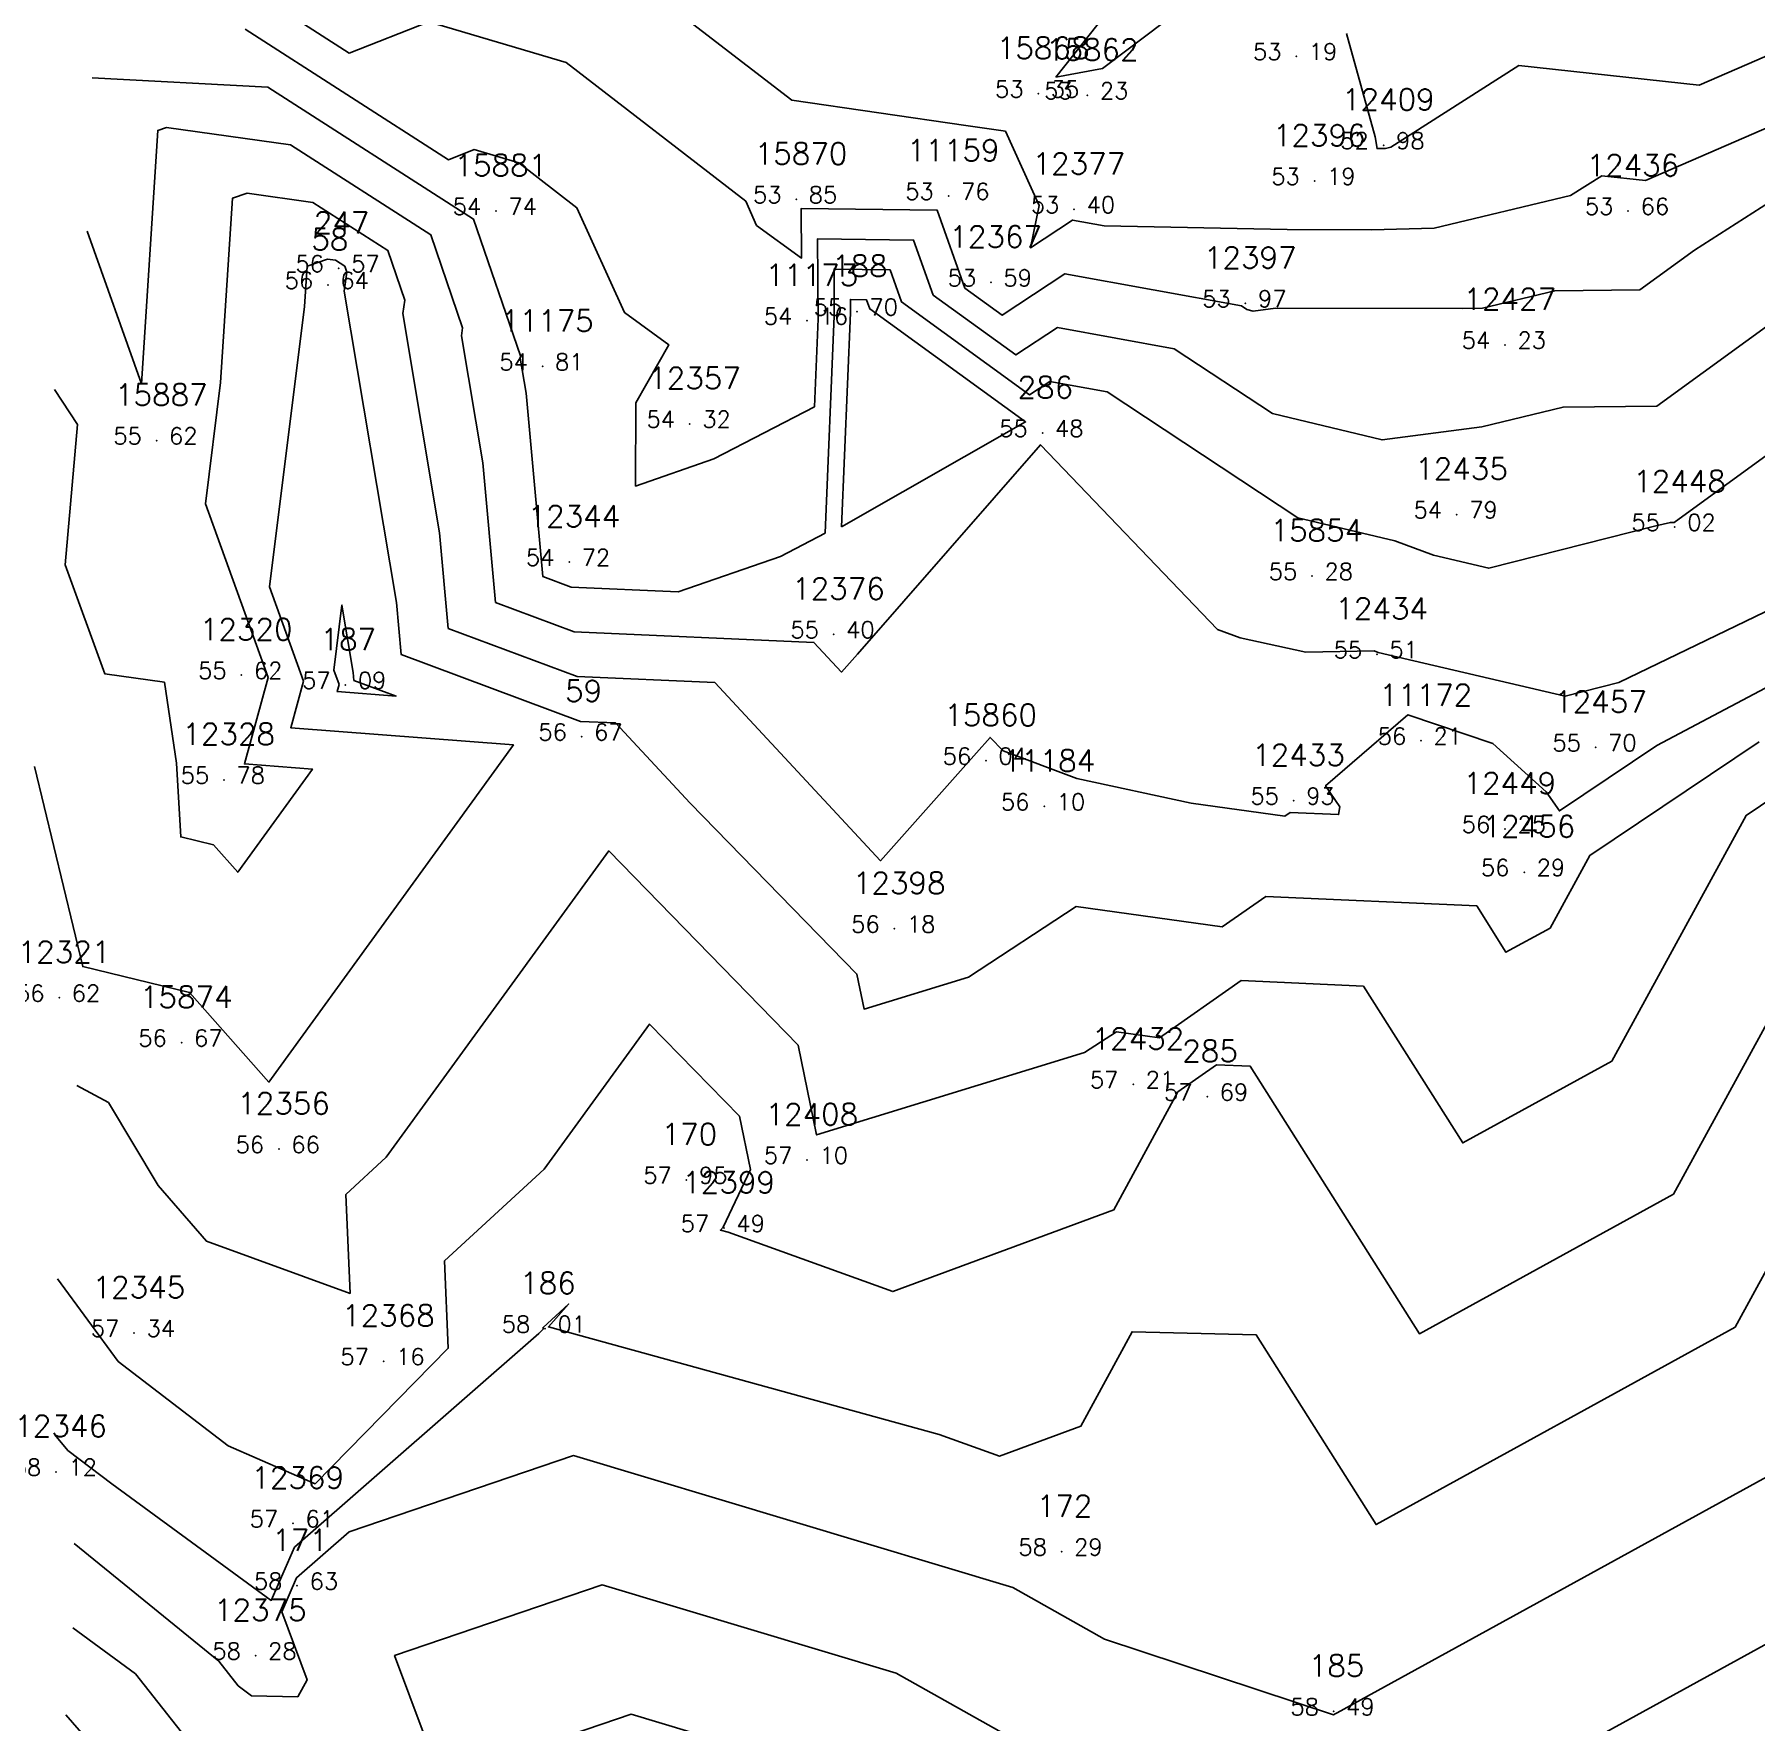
# Model space of a CAD drawing. Header units: millimetres. Extents: x 1412565 to 1412813, y 4931476 to 4931699.
# Drawn here: x 1412668.33 to 1412689.02, y 4931572.84 to 4931593.12 of the extents above; entities that cross this region are included whole.
import ezdxf
from ezdxf.enums import TextEntityAlignment as Align

# ---------------------------------------------------------------- set-up
doc = ezdxf.new("R2010")
doc.units = ezdxf.units.MM
for name, color, linetype in [('CIVIL', 50, 'Continuous'), ('CIVIL-DRAW', 80, 'Continuous'), ('CIVIL-NONAME', 130, 'Continuous'), ('CIVIL-TEXT', 240, 'Continuous'), ('CIVIL-Z', 50, 'Continuous'), ('Tcontours0', 7, 'Continuous'), ('Tcontours1', 7, 'Continuous'), ('Tcontours2', 7, 'Continuous')]:
    doc.layers.add(name, color=color, linetype=linetype)
doc.styles.add('CIVILCADMAIN', font='TXT.SHX')
doc.styles.get("Standard").update_dxf_attribs({"font": 'arial.ttf'})

# ---------------------------------------------------------------- blocks, each defined once
blk = doc.blocks.new('CIVIL-ZZ')
at = {"layer": 'CIVIL-DRAW'}
blk.add_point((0, 0), dxfattribs=at)
at = {"layer": 'CIVIL-NONAME'}
blk.add_attdef('NAME', text='', height=1.8, dxfattribs=at).set_placement((0, 2.1), align=Align.CENTER)
at = {"layer": 'CIVIL-TEXT', "flags": 8}
blk.add_attdef('TEXT', text='', height=2, dxfattribs=at).set_placement((0.2, -3.3), align=Align.CENTER)
at = {"layer": 'CIVIL-Z'}
blk.add_attdef('Z1', text='', height=1.6, dxfattribs=at).set_placement((-0.75, -0.225), align=Align.RIGHT)
blk.add_attdef('Z2', (0.75, -0.225), '', height=1.6, dxfattribs=at)

msp = doc.modelspace()

# ---------------------------------------------------------------- linework, layer by layer
at = {"layer": 'Tcontours0', "elevation": 55}
msp.add_lwpolyline([(1412669.027, 4931592.6), (1412671.136, 4931592.49), (1412673.611, 4931590.902), (1412674.176, 4931589.257), (1412674.172, 4931589.232), (1412674.243, 4931588.811), (1412674.442, 4931586.605), (1412674.782, 4931586.478), (1412676.069, 4931586.422), (1412677.299, 4931586.847), (1412677.837, 4931587.126), (1412677.947, 4931589.74), (1412677.944, 4931590.301), (1412678.617, 4931590.292), (1412678.754, 4931589.906), (1412680.293, 4931588.79), (1412680.538, 4931588.951), (1412681.226, 4931588.826), (1412683.519, 4931587.311), (1412684.684, 4931587.033), (1412685.15, 4931586.86), (1412685.815, 4931586.704), (1412687.822, 4931587.213), (1412687.998, 4931587.255), (1412688.042, 4931587.256), (1412690.633, 4931589.139)], dxfattribs=at)
at = {"layer": 'Tcontours1'}
for points, elevation in [([(1412670.592, 4931593.878), (1412672.117, 4931592.899), (1412673.074, 4931593.275), (1412674.722, 4931592.783), (1412676.882, 4931591.116), (1412677.013, 4931590.826), (1412677.553, 4931590.434), (1412677.549, 4931591.031), (1412679.184, 4931591.008), (1412679.517, 4931590.072), (1412679.964, 4931589.747), (1412680.72, 4931590.244), (1412682.842, 4931589.859), (1412682.908, 4931589.815), (1412682.983, 4931589.797), (1412683.25, 4931589.832), (1412685.504, 4931589.826), (1412685.741, 4931589.832), (1412686.607, 4931590.04), (1412687.63, 4931590.05), (1412688.287, 4931590.528), (1412689.391, 4931591.235)], 54), ([(1412684.104, 4931593.134), (1412684.45, 4931591.892), (1412684.471, 4931591.749), (1412684.573, 4931591.752), (1412684.636, 4931591.767), (1412686.177, 4931592.749), (1412688.343, 4931592.513), (1412690.276, 4931593.351)], 53), ([(1412668.573, 4931588.854), (1412668.848, 4931588.432), (1412668.703, 4931586.747), (1412669.177, 4931585.436), (1412669.895, 4931585.334), (1412670.038, 4931584.36), (1412670.091, 4931583.474), (1412670.484, 4931583.379), (1412670.775, 4931583.05), (1412671.673, 4931584.289), (1412670.855, 4931584.351), (1412671.143, 4931585.389), (1412670.387, 4931587.48), (1412670.567, 4931588.937), (1412670.712, 4931591.153), (1412670.888, 4931591.212), (1412671.68, 4931591.101), (1412672.579, 4931590.525), (1412672.783, 4931589.928), (1412672.762, 4931589.767), (1412673.203, 4931587.131), (1412673.307, 4931585.981), (1412674.858, 4931585.402), (1412676.509, 4931585.329), (1412678.502, 4931583.187), (1412679.656, 4931584.485), (1412679.819, 4931584.671), (1412679.976, 4931584.507), (1412680.863, 4931584.178), (1412682.235, 4931583.881), (1412683.364, 4931583.724), (1412683.429, 4931583.768), (1412684.009, 4931583.743), (1412684.026, 4931583.836), (1412683.853, 4931584.09), (1412684.841, 4931584.942), (1412685.865, 4931584.597), (1412686.505, 4931584.015), (1412686.663, 4931583.787), (1412687.836, 4931584.575), (1412691.393, 4931586.457)], 56), ([(1412671.931, 4931585.48), (1412672.028, 4931586.262), (1412672.164, 4931585.451), (1412672.172, 4931585.356), (1412672.679, 4931585.167), (1412671.97, 4931585.222), (1412671.993, 4931585.307), (1412671.931, 4931585.48)], 57), ([(1412668.578, 4931576.284), (1412668.735, 4931576.097), (1412669.261, 4931575.694), (1412671.178, 4931574.294), (1412671.459, 4931574.933), (1412674.394, 4931577.502), (1412674.447, 4931577.555), (1412674.446, 4931577.576), (1412674.753, 4931577.858), (1412674.511, 4931577.583), (1412679.208, 4931576.29), (1412679.934, 4931576.028), (1412680.911, 4931576.389), (1412681.526, 4931577.524), (1412683.019, 4931577.486), (1412684.46, 4931575.207), (1412688.778, 4931577.581), (1412692.665, 4931584.692)], 58), ([(1412668.842, 4931580.486), (1412669.222, 4931580.282), (1412669.819, 4931579.281), (1412670.4, 4931578.615), (1412672.127, 4931577.986), (1412672.076, 4931579.176), (1412672.561, 4931579.622), (1412675.235, 4931583.306), (1412677.512, 4931580.971), (1412677.734, 4931579.892), (1412680.955, 4931580.881), (1412681.338, 4931581.132), (1412681.857, 4931581.059), (1412682.838, 4931581.746), (1412684.308, 4931581.681), (1412685.501, 4931579.794), (1412687.294, 4931580.779), (1412688.908, 4931583.732), (1412690.289, 4931584.66)], 57), ([(1412668.794, 4931573.965), (1412669.546, 4931573.412), (1412670.309, 4931572.446), (1412670.826, 4931572.047), (1412672.649, 4931572.013), (1412673.017, 4931572.677), (1412672.662, 4931573.631), (1412675.158, 4931574.481), (1412678.69, 4931573.419), (1412682.429, 4931571.319), (1412683.858, 4931570.847), (1412684.936, 4931571.389), (1412686.206, 4931572.153), (1412690.262, 4931574.383), (1412692.655, 4931578.762), (1412696.088, 4931573.318), (1412698.769, 4931573.323), (1412699.451, 4931573.843), (1412706.065, 4931572.384), (1412706.205, 4931572.247), (1412707.048, 4931571.855)], 59)]:
    msp.add_lwpolyline(points, dxfattribs=dict(at, elevation=elevation))
at = {"layer": 'Tcontours2'}
for points, elevation in [([(1412680.61, 4931592.608), (1412681.798, 4931594.108), (1412682.163, 4931593.462), (1412681.173, 4931592.711), (1412680.61, 4931592.608)], 53.5), ([(1412675.29, 4931593.987), (1412677.438, 4931592.33), (1412679.527, 4931592.029), (1412680.005, 4931591.96), (1412680.411, 4931591.064), (1412680.304, 4931590.557), (1412680.812, 4931590.891), (1412681.191, 4931590.822), (1412683.39, 4931590.776), (1412684.403, 4931590.773), (1412685.157, 4931590.792), (1412686.798, 4931591.186), (1412687.172, 4931591.424), (1412687.697, 4931591.367), (1412690.822, 4931592.722), (1412691.991, 4931593.559)], 53.5), ([(1412670.864, 4931593.184), (1412673.308, 4931591.616), (1412673.619, 4931591.738), (1412674.153, 4931591.578), (1412674.853, 4931591.038), (1412675.425, 4931589.779), (1412675.957, 4931589.392), (1412675.56, 4931588.693), (1412675.558, 4931587.693), (1412676.498, 4931588.018), (1412677.708, 4931588.646), (1412677.752, 4931589.704), (1412677.746, 4931590.666), (1412678.9, 4931590.65), (1412679.136, 4931589.989), (1412680.129, 4931589.269), (1412680.629, 4931589.597), (1412682.034, 4931589.342), (1412683.214, 4931588.563), (1412684.532, 4931588.248), (1412685.73, 4931588.406), (1412686.707, 4931588.642), (1412687.836, 4931588.653), (1412689.46, 4931589.834)], 54.5), ([(1412668.966, 4931590.756), (1412669.617, 4931588.923), (1412669.815, 4931591.968), (1412669.921, 4931592.003), (1412671.408, 4931591.795), (1412673.095, 4931590.713), (1412673.479, 4931589.593), (1412673.467, 4931589.5), (1412673.723, 4931587.971), (1412673.875, 4931586.293), (1412674.82, 4931585.94), (1412677.701, 4931585.813), (1412678.034, 4931585.456), (1412678.226, 4931585.673), (1412680.426, 4931588.189), (1412682.555, 4931585.967), (1412682.826, 4931585.867), (1412683.616, 4931585.696), (1412684.436, 4931585.711), (1412684.483, 4931585.693), (1412686.733, 4931585.165), (1412687.379, 4931585.329), (1412690.539, 4931586.858)], 55.5), ([(1412668.332, 4931584.321), (1412668.913, 4931581.914), (1412670.197, 4931581.604), (1412671.15, 4931580.527), (1412674.089, 4931584.581), (1412671.412, 4931584.787), (1412671.568, 4931585.348), (1412671.159, 4931586.48), (1412671.577, 4931589.853), (1412671.609, 4931590.338), (1412671.855, 4931590.421), (1412671.952, 4931590.407), (1412672.062, 4931590.336), (1412672.087, 4931590.263), (1412672.057, 4931590.035), (1412672.683, 4931586.291), (1412672.74, 4931585.668), (1412674.897, 4931584.863), (1412675.316, 4931584.845), (1412676.214, 4931583.879), (1412678.218, 4931581.824), (1412678.305, 4931581.403), (1412679.562, 4931581.789), (1412680.856, 4931582.636), (1412682.611, 4931582.391), (1412683.133, 4931582.757), (1412685.669, 4931582.645), (1412686.021, 4931582.087), (1412686.552, 4931582.378), (1412687.029, 4931583.252), (1412689.063, 4931584.618)], 56.5), ([(1412678.033, 4931587.203), (1412680.247, 4931588.463), (1412678.373, 4931589.823), (1412678.333, 4931589.933), (1412678.141, 4931589.936), (1412678.142, 4931589.776), (1412678.033, 4931587.203)], 55.5), ([(1412668.609, 4931578.159), (1412669.337, 4931577.167), (1412670.662, 4931576.153), (1412671.706, 4931575.697), (1412673.306, 4931577.326), (1412673.261, 4931578.376), (1412674.461, 4931579.479), (1412675.727, 4931581.224), (1412676.806, 4931580.118), (1412676.938, 4931579.477), (1412676.61, 4931578.783), (1412676.579, 4931578.747), (1412676.671, 4931578.721), (1412678.649, 4931578.007), (1412681.309, 4931578.991), (1412682.078, 4931580.409), (1412682.542, 4931580.734), (1412682.947, 4931580.716), (1412684.981, 4931577.501), (1412688.036, 4931579.18), (1412690.786, 4931584.212)], 57.5), ([(1412668.81, 4931574.98), (1412670.549, 4931573.563), (1412670.782, 4931573.268), (1412670.94, 4931573.146), (1412671.497, 4931573.136), (1412671.609, 4931573.339), (1412671.304, 4931574.158), (1412671.484, 4931574.566), (1412672.115, 4931575.118), (1412674.811, 4931576.036), (1412680.092, 4931574.448), (1412681.197, 4931573.827), (1412683.948, 4931572.919), (1412683.969, 4931572.929), (1412683.994, 4931572.944), (1412689.52, 4931575.982), (1412692.78, 4931581.947), (1412697.457, 4931574.531), (1412698.873, 4931574.534), (1412699.234, 4931574.809), (1412702.977, 4931573.983), (1412707.043, 4931575.203)], 58.5), ([(1412668.709, 4931572.918), (1412669.836, 4931571.624)], 59.5), ([(1412674.245, 4931572.497), (1412675.506, 4931572.926), (1412677.289, 4931572.39)], 59.5)]:
    msp.add_lwpolyline(points, dxfattribs=dict(at, elevation=elevation))

# ---------------------------------------------------------------- block references
at = {"layer": 'CIVIL'}
ref = msp.add_blockref('CIVIL-ZZ', (1412683.5, 4931592.86, 53.19), dxfattribs=dict(at, xscale=0.2, yscale=0.2))
ref.add_attrib('Z2', '19', (1412683.65, 4931592.815), dxfattribs={"layer": 'CIVIL-Z', "height": 0.2, "style": 'CIVILCADMAIN'})
ref.add_attrib('Z1', '53', (1412682.98, 4931592.815), dxfattribs={"layer": 'CIVIL-Z', "height": 0.2, "style": 'CIVILCADMAIN'})
ref.add_attrib('NAME', '15859', (1412683, 4931593.28), dxfattribs={"layer": 'CIVIL-NONAME', "height": 0.26, "style": 'CIVILCADMAIN'})
ref = msp.add_blockref('CIVIL-ZZ', (1412680.4, 4931592.41, 53.35), dxfattribs=dict(at, xscale=0.2, yscale=0.2))
ref.add_attrib('Z2', '35', (1412680.55, 4931592.365), dxfattribs={"layer": 'CIVIL-Z', "height": 0.2, "style": 'CIVILCADMAIN'})
ref.add_attrib('Z1', '53', (1412679.88, 4931592.365), dxfattribs={"layer": 'CIVIL-Z', "height": 0.2, "style": 'CIVILCADMAIN'})
ref.add_attrib('NAME', '15868', (1412679.9, 4931592.83), dxfattribs={"layer": 'CIVIL-NONAME', "height": 0.26, "style": 'CIVILCADMAIN'})
ref = msp.add_blockref('CIVIL-ZZ', (1412680.99, 4931592.39, 53.23), dxfattribs=dict(at, xscale=0.2, yscale=0.2))
ref.add_attrib('Z2', '23', (1412681.14, 4931592.345), dxfattribs={"layer": 'CIVIL-Z', "height": 0.2, "style": 'CIVILCADMAIN'})
ref.add_attrib('Z1', '53', (1412680.47, 4931592.345), dxfattribs={"layer": 'CIVIL-Z', "height": 0.2, "style": 'CIVILCADMAIN'})
ref.add_attrib('NAME', '15862', (1412680.49, 4931592.81), dxfattribs={"layer": 'CIVIL-NONAME', "height": 0.26, "style": 'CIVILCADMAIN'})
ref = msp.add_blockref('CIVIL-ZZ', (1412684.55, 4931591.79, 52.98), dxfattribs=dict(at, xscale=0.2, yscale=0.2))
ref.add_attrib('Z2', '98', (1412684.7, 4931591.745), dxfattribs={"layer": 'CIVIL-Z', "height": 0.2, "style": 'CIVILCADMAIN'})
ref.add_attrib('Z1', '52', (1412684.03, 4931591.745), dxfattribs={"layer": 'CIVIL-Z', "height": 0.2, "style": 'CIVILCADMAIN'})
ref.add_attrib('NAME', '12409', (1412684.05, 4931592.21), dxfattribs={"layer": 'CIVIL-NONAME', "height": 0.26, "style": 'CIVILCADMAIN'})
ref = msp.add_blockref('CIVIL-ZZ', (1412683.72, 4931591.36, 53.19), dxfattribs=dict(at, xscale=0.2, yscale=0.2))
ref.add_attrib('Z2', '19', (1412683.87, 4931591.315), dxfattribs={"layer": 'CIVIL-Z', "height": 0.2, "style": 'CIVILCADMAIN'})
ref.add_attrib('Z1', '53', (1412683.2, 4931591.315), dxfattribs={"layer": 'CIVIL-Z', "height": 0.2, "style": 'CIVILCADMAIN'})
ref.add_attrib('NAME', '12396', (1412683.22, 4931591.78), dxfattribs={"layer": 'CIVIL-NONAME', "height": 0.26, "style": 'CIVILCADMAIN'})
ref = msp.add_blockref('CIVIL-ZZ', (1412677.49, 4931591.14, 53.85), dxfattribs=dict(at, xscale=0.2, yscale=0.2))
ref.add_attrib('Z2', '85', (1412677.64, 4931591.095), dxfattribs={"layer": 'CIVIL-Z', "height": 0.2, "style": 'CIVILCADMAIN'})
ref.add_attrib('Z1', '53', (1412676.97, 4931591.095), dxfattribs={"layer": 'CIVIL-Z', "height": 0.2, "style": 'CIVILCADMAIN'})
ref.add_attrib('NAME', '15870', (1412676.99, 4931591.56), dxfattribs={"layer": 'CIVIL-NONAME', "height": 0.26, "style": 'CIVILCADMAIN'})
ref = msp.add_blockref('CIVIL-ZZ', (1412679.32, 4931591.18, 53.76), dxfattribs=dict(at, xscale=0.2, yscale=0.2))
ref.add_attrib('Z2', '76', (1412679.47, 4931591.135), dxfattribs={"layer": 'CIVIL-Z', "height": 0.2, "style": 'CIVILCADMAIN'})
ref.add_attrib('Z1', '53', (1412678.8, 4931591.135), dxfattribs={"layer": 'CIVIL-Z', "height": 0.2, "style": 'CIVILCADMAIN'})
ref.add_attrib('NAME', '11159', (1412678.82, 4931591.6), dxfattribs={"layer": 'CIVIL-NONAME', "height": 0.26, "style": 'CIVILCADMAIN'})
ref = msp.add_blockref('CIVIL-ZZ', (1412673.88, 4931591, 54.74), dxfattribs=dict(at, xscale=0.2, yscale=0.2))
ref.add_attrib('Z2', '74', (1412674.03, 4931590.955), dxfattribs={"layer": 'CIVIL-Z', "height": 0.2, "style": 'CIVILCADMAIN'})
ref.add_attrib('Z1', '54', (1412673.36, 4931590.955), dxfattribs={"layer": 'CIVIL-Z', "height": 0.2, "style": 'CIVILCADMAIN'})
ref.add_attrib('NAME', '15881', (1412673.38, 4931591.42), dxfattribs={"layer": 'CIVIL-NONAME', "height": 0.26, "style": 'CIVILCADMAIN'})
ref = msp.add_blockref('CIVIL-ZZ', (1412680.83, 4931591.02, 53.4), dxfattribs=dict(at, xscale=0.2, yscale=0.2))
ref.add_attrib('Z2', '40', (1412680.98, 4931590.975), dxfattribs={"layer": 'CIVIL-Z', "height": 0.2, "style": 'CIVILCADMAIN'})
ref.add_attrib('Z1', '53', (1412680.31, 4931590.975), dxfattribs={"layer": 'CIVIL-Z', "height": 0.2, "style": 'CIVILCADMAIN'})
ref.add_attrib('NAME', '12377', (1412680.33, 4931591.44), dxfattribs={"layer": 'CIVIL-NONAME', "height": 0.26, "style": 'CIVILCADMAIN'})
ref = msp.add_blockref('CIVIL-ZZ', (1412687.49, 4931591, 53.66), dxfattribs=dict(at, xscale=0.2, yscale=0.2))
ref.add_attrib('Z2', '66', (1412687.64, 4931590.955), dxfattribs={"layer": 'CIVIL-Z', "height": 0.2, "style": 'CIVILCADMAIN'})
ref.add_attrib('Z1', '53', (1412686.97, 4931590.955), dxfattribs={"layer": 'CIVIL-Z', "height": 0.2, "style": 'CIVILCADMAIN'})
ref.add_attrib('NAME', '12436', (1412686.99, 4931591.42), dxfattribs={"layer": 'CIVIL-NONAME', "height": 0.26, "style": 'CIVILCADMAIN'})
ref = msp.add_blockref('CIVIL-ZZ', (1412671.99, 4931590.31, 56.57), dxfattribs=dict(at, xscale=0.2, yscale=0.2))
ref.add_attrib('Z2', '57', (1412672.14, 4931590.265), dxfattribs={"layer": 'CIVIL-Z', "height": 0.2, "style": 'CIVILCADMAIN'})
ref.add_attrib('Z1', '56', (1412671.47, 4931590.265), dxfattribs={"layer": 'CIVIL-Z', "height": 0.2, "style": 'CIVILCADMAIN'})
ref.add_attrib('NAME', '247', (1412671.69, 4931590.73), dxfattribs={"layer": 'CIVIL-NONAME', "height": 0.26, "style": 'CIVILCADMAIN'})
ref = msp.add_blockref('CIVIL-ZZ', (1412671.86, 4931590.11, 56.64), dxfattribs=dict(at, xscale=0.2, yscale=0.2))
ref.add_attrib('Z2', '64', (1412672.01, 4931590.065), dxfattribs={"layer": 'CIVIL-Z', "height": 0.2, "style": 'CIVILCADMAIN'})
ref.add_attrib('Z1', '56', (1412671.34, 4931590.065), dxfattribs={"layer": 'CIVIL-Z', "height": 0.2, "style": 'CIVILCADMAIN'})
ref.add_attrib('NAME', '58', (1412671.66, 4931590.53), dxfattribs={"layer": 'CIVIL-NONAME', "height": 0.26, "style": 'CIVILCADMAIN'})
ref = msp.add_blockref('CIVIL-ZZ', (1412679.83, 4931590.14, 53.59), dxfattribs=dict(at, xscale=0.2, yscale=0.2))
ref.add_attrib('Z2', '59', (1412679.98, 4931590.095), dxfattribs={"layer": 'CIVIL-Z', "height": 0.2, "style": 'CIVILCADMAIN'})
ref.add_attrib('Z1', '53', (1412679.31, 4931590.095), dxfattribs={"layer": 'CIVIL-Z', "height": 0.2, "style": 'CIVILCADMAIN'})
ref.add_attrib('NAME', '12367', (1412679.33, 4931590.56), dxfattribs={"layer": 'CIVIL-NONAME', "height": 0.26, "style": 'CIVILCADMAIN'})
ref = msp.add_blockref('CIVIL-ZZ', (1412682.89, 4931589.89, 53.97), dxfattribs=dict(at, xscale=0.2, yscale=0.2))
ref.add_attrib('Z2', '97', (1412683.04, 4931589.845), dxfattribs={"layer": 'CIVIL-Z', "height": 0.2, "style": 'CIVILCADMAIN'})
ref.add_attrib('Z1', '53', (1412682.37, 4931589.845), dxfattribs={"layer": 'CIVIL-Z', "height": 0.2, "style": 'CIVILCADMAIN'})
ref.add_attrib('NAME', '12397', (1412682.39, 4931590.31), dxfattribs={"layer": 'CIVIL-NONAME', "height": 0.26, "style": 'CIVILCADMAIN'})
ref = msp.add_blockref('CIVIL-ZZ', (1412677.62, 4931589.68, 54.16), dxfattribs=dict(at, xscale=0.2, yscale=0.2))
ref.add_attrib('Z2', '16', (1412677.77, 4931589.635), dxfattribs={"layer": 'CIVIL-Z', "height": 0.2, "style": 'CIVILCADMAIN'})
ref.add_attrib('Z1', '54', (1412677.1, 4931589.635), dxfattribs={"layer": 'CIVIL-Z', "height": 0.2, "style": 'CIVILCADMAIN'})
ref.add_attrib('NAME', '11173', (1412677.12, 4931590.1), dxfattribs={"layer": 'CIVIL-NONAME', "height": 0.26, "style": 'CIVILCADMAIN'})
ref = msp.add_blockref('CIVIL-ZZ', (1412678.22, 4931589.79, 55.7), dxfattribs=dict(at, xscale=0.2, yscale=0.2))
ref.add_attrib('Z2', '70', (1412678.37, 4931589.745), dxfattribs={"layer": 'CIVIL-Z', "height": 0.2, "style": 'CIVILCADMAIN'})
ref.add_attrib('Z1', '55', (1412677.7, 4931589.745), dxfattribs={"layer": 'CIVIL-Z', "height": 0.2, "style": 'CIVILCADMAIN'})
ref.add_attrib('NAME', '188', (1412677.92, 4931590.21), dxfattribs={"layer": 'CIVIL-NONAME', "height": 0.26, "style": 'CIVILCADMAIN'})
ref = msp.add_blockref('CIVIL-ZZ', (1412686.01, 4931589.39, 54.23), dxfattribs=dict(at, xscale=0.2, yscale=0.2))
ref.add_attrib('Z2', '23', (1412686.16, 4931589.345), dxfattribs={"layer": 'CIVIL-Z', "height": 0.2, "style": 'CIVILCADMAIN'})
ref.add_attrib('Z1', '54', (1412685.49, 4931589.345), dxfattribs={"layer": 'CIVIL-Z', "height": 0.2, "style": 'CIVILCADMAIN'})
ref.add_attrib('NAME', '12427', (1412685.51, 4931589.81), dxfattribs={"layer": 'CIVIL-NONAME', "height": 0.26, "style": 'CIVILCADMAIN'})
ref = msp.add_blockref('CIVIL-ZZ', (1412674.44, 4931589.13, 54.81), dxfattribs=dict(at, xscale=0.2, yscale=0.2))
ref.add_attrib('Z2', '81', (1412674.59, 4931589.085), dxfattribs={"layer": 'CIVIL-Z', "height": 0.2, "style": 'CIVILCADMAIN'})
ref.add_attrib('Z1', '54', (1412673.92, 4931589.085), dxfattribs={"layer": 'CIVIL-Z', "height": 0.2, "style": 'CIVILCADMAIN'})
ref.add_attrib('NAME', '11175', (1412673.94, 4931589.55), dxfattribs={"layer": 'CIVIL-NONAME', "height": 0.26, "style": 'CIVILCADMAIN'})
ref = msp.add_blockref('CIVIL-ZZ', (1412676.21, 4931588.44, 54.32), dxfattribs=dict(at, xscale=0.2, yscale=0.2))
ref.add_attrib('Z2', '32', (1412676.36, 4931588.395), dxfattribs={"layer": 'CIVIL-Z', "height": 0.2, "style": 'CIVILCADMAIN'})
ref.add_attrib('Z1', '54', (1412675.69, 4931588.395), dxfattribs={"layer": 'CIVIL-Z', "height": 0.2, "style": 'CIVILCADMAIN'})
ref.add_attrib('NAME', '12357', (1412675.71, 4931588.86), dxfattribs={"layer": 'CIVIL-NONAME', "height": 0.26, "style": 'CIVILCADMAIN'})
ref = msp.add_blockref('CIVIL-ZZ', (1412669.8, 4931588.24, 55.62), dxfattribs=dict(at, xscale=0.2, yscale=0.2))
ref.add_attrib('Z2', '62', (1412669.95, 4931588.195), dxfattribs={"layer": 'CIVIL-Z', "height": 0.2, "style": 'CIVILCADMAIN'})
ref.add_attrib('Z1', '55', (1412669.28, 4931588.195), dxfattribs={"layer": 'CIVIL-Z', "height": 0.2, "style": 'CIVILCADMAIN'})
ref.add_attrib('NAME', '15887', (1412669.3, 4931588.66), dxfattribs={"layer": 'CIVIL-NONAME', "height": 0.26, "style": 'CIVILCADMAIN'})
ref = msp.add_blockref('CIVIL-ZZ', (1412680.45, 4931588.33, 55.48), dxfattribs=dict(at, xscale=0.2, yscale=0.2))
ref.add_attrib('Z2', '48', (1412680.6, 4931588.285), dxfattribs={"layer": 'CIVIL-Z', "height": 0.2, "style": 'CIVILCADMAIN'})
ref.add_attrib('Z1', '55', (1412679.93, 4931588.285), dxfattribs={"layer": 'CIVIL-Z', "height": 0.2, "style": 'CIVILCADMAIN'})
ref.add_attrib('NAME', '286', (1412680.15, 4931588.75), dxfattribs={"layer": 'CIVIL-NONAME', "height": 0.26, "style": 'CIVILCADMAIN'})
ref = msp.add_blockref('CIVIL-ZZ', (1412685.43, 4931587.35, 54.79), dxfattribs=dict(at, xscale=0.2, yscale=0.2))
ref.add_attrib('Z2', '79', (1412685.58, 4931587.305), dxfattribs={"layer": 'CIVIL-Z', "height": 0.2, "style": 'CIVILCADMAIN'})
ref.add_attrib('Z1', '54', (1412684.91, 4931587.305), dxfattribs={"layer": 'CIVIL-Z', "height": 0.2, "style": 'CIVILCADMAIN'})
ref.add_attrib('NAME', '12435', (1412684.93, 4931587.77), dxfattribs={"layer": 'CIVIL-NONAME', "height": 0.26, "style": 'CIVILCADMAIN'})
ref = msp.add_blockref('CIVIL-ZZ', (1412688.05, 4931587.2, 55.02), dxfattribs=dict(at, xscale=0.2, yscale=0.2))
ref.add_attrib('Z2', '02', (1412688.2, 4931587.155), dxfattribs={"layer": 'CIVIL-Z', "height": 0.2, "style": 'CIVILCADMAIN'})
ref.add_attrib('Z1', '55', (1412687.53, 4931587.155), dxfattribs={"layer": 'CIVIL-Z', "height": 0.2, "style": 'CIVILCADMAIN'})
ref.add_attrib('NAME', '12448', (1412687.55, 4931587.62), dxfattribs={"layer": 'CIVIL-NONAME', "height": 0.26, "style": 'CIVILCADMAIN'})
ref = msp.add_blockref('CIVIL-ZZ', (1412674.76, 4931586.78, 54.72), dxfattribs=dict(at, xscale=0.2, yscale=0.2))
ref.add_attrib('Z2', '72', (1412674.91, 4931586.735), dxfattribs={"layer": 'CIVIL-Z', "height": 0.2, "style": 'CIVILCADMAIN'})
ref.add_attrib('Z1', '54', (1412674.24, 4931586.735), dxfattribs={"layer": 'CIVIL-Z', "height": 0.2, "style": 'CIVILCADMAIN'})
ref.add_attrib('NAME', '12344', (1412674.26, 4931587.2), dxfattribs={"layer": 'CIVIL-NONAME', "height": 0.26, "style": 'CIVILCADMAIN'})
ref = msp.add_blockref('CIVIL-ZZ', (1412683.69, 4931586.61, 55.28), dxfattribs=dict(at, xscale=0.2, yscale=0.2))
ref.add_attrib('Z2', '28', (1412683.84, 4931586.565), dxfattribs={"layer": 'CIVIL-Z', "height": 0.2, "style": 'CIVILCADMAIN'})
ref.add_attrib('Z1', '55', (1412683.17, 4931586.565), dxfattribs={"layer": 'CIVIL-Z', "height": 0.2, "style": 'CIVILCADMAIN'})
ref.add_attrib('NAME', '15854', (1412683.19, 4931587.03), dxfattribs={"layer": 'CIVIL-NONAME', "height": 0.26, "style": 'CIVILCADMAIN'})
ref = msp.add_blockref('CIVIL-ZZ', (1412677.94, 4931585.91, 55.4), dxfattribs=dict(at, xscale=0.2, yscale=0.2))
ref.add_attrib('Z2', '40', (1412678.09, 4931585.865), dxfattribs={"layer": 'CIVIL-Z', "height": 0.2, "style": 'CIVILCADMAIN'})
ref.add_attrib('Z1', '55', (1412677.42, 4931585.865), dxfattribs={"layer": 'CIVIL-Z', "height": 0.2, "style": 'CIVILCADMAIN'})
ref.add_attrib('NAME', '12376', (1412677.44, 4931586.33), dxfattribs={"layer": 'CIVIL-NONAME', "height": 0.26, "style": 'CIVILCADMAIN'})
ref = msp.add_blockref('CIVIL-ZZ', (1412684.47, 4931585.67, 55.51), dxfattribs=dict(at, xscale=0.2, yscale=0.2))
ref.add_attrib('Z2', '51', (1412684.62, 4931585.625), dxfattribs={"layer": 'CIVIL-Z', "height": 0.2, "style": 'CIVILCADMAIN'})
ref.add_attrib('Z1', '55', (1412683.95, 4931585.625), dxfattribs={"layer": 'CIVIL-Z', "height": 0.2, "style": 'CIVILCADMAIN'})
ref.add_attrib('NAME', '12434', (1412683.97, 4931586.09), dxfattribs={"layer": 'CIVIL-NONAME', "height": 0.26, "style": 'CIVILCADMAIN'})
ref = msp.add_blockref('CIVIL-ZZ', (1412670.82, 4931585.42, 55.62), dxfattribs=dict(at, xscale=0.2, yscale=0.2))
ref.add_attrib('Z2', '62', (1412670.97, 4931585.375), dxfattribs={"layer": 'CIVIL-Z', "height": 0.2, "style": 'CIVILCADMAIN'})
ref.add_attrib('Z1', '55', (1412670.3, 4931585.375), dxfattribs={"layer": 'CIVIL-Z', "height": 0.2, "style": 'CIVILCADMAIN'})
ref.add_attrib('NAME', '12320', (1412670.32, 4931585.84), dxfattribs={"layer": 'CIVIL-NONAME', "height": 0.26, "style": 'CIVILCADMAIN'})
ref = msp.add_blockref('CIVIL-ZZ', (1412672.07, 4931585.3, 57.09), dxfattribs=dict(at, xscale=0.2, yscale=0.2))
ref.add_attrib('Z2', '09', (1412672.22, 4931585.255), dxfattribs={"layer": 'CIVIL-Z', "height": 0.2, "style": 'CIVILCADMAIN'})
ref.add_attrib('Z1', '57', (1412671.55, 4931585.255), dxfattribs={"layer": 'CIVIL-Z', "height": 0.2, "style": 'CIVILCADMAIN'})
ref.add_attrib('NAME', '187', (1412671.77, 4931585.72), dxfattribs={"layer": 'CIVIL-NONAME', "height": 0.26, "style": 'CIVILCADMAIN'})
ref = msp.add_blockref('CIVIL-ZZ', (1412674.91, 4931584.68, 56.67), dxfattribs=dict(at, xscale=0.2, yscale=0.2))
ref.add_attrib('Z2', '67', (1412675.06, 4931584.635), dxfattribs={"layer": 'CIVIL-Z', "height": 0.2, "style": 'CIVILCADMAIN'})
ref.add_attrib('Z1', '56', (1412674.39, 4931584.635), dxfattribs={"layer": 'CIVIL-Z', "height": 0.2, "style": 'CIVILCADMAIN'})
ref.add_attrib('NAME', '59', (1412674.71, 4931585.1), dxfattribs={"layer": 'CIVIL-NONAME', "height": 0.26, "style": 'CIVILCADMAIN'})
ref = msp.add_blockref('CIVIL-ZZ', (1412685, 4931584.63, 56.21), dxfattribs=dict(at, xscale=0.2, yscale=0.2))
ref.add_attrib('Z2', '21', (1412685.15, 4931584.585), dxfattribs={"layer": 'CIVIL-Z', "height": 0.2, "style": 'CIVILCADMAIN'})
ref.add_attrib('Z1', '56', (1412684.48, 4931584.585), dxfattribs={"layer": 'CIVIL-Z', "height": 0.2, "style": 'CIVILCADMAIN'})
ref.add_attrib('NAME', '11172', (1412684.5, 4931585.05), dxfattribs={"layer": 'CIVIL-NONAME', "height": 0.26, "style": 'CIVILCADMAIN'})
ref = msp.add_blockref('CIVIL-ZZ', (1412687.1, 4931584.55, 55.7), dxfattribs=dict(at, xscale=0.2, yscale=0.2))
ref.add_attrib('Z2', '70', (1412687.25, 4931584.505), dxfattribs={"layer": 'CIVIL-Z', "height": 0.2, "style": 'CIVILCADMAIN'})
ref.add_attrib('Z1', '55', (1412686.58, 4931584.505), dxfattribs={"layer": 'CIVIL-Z', "height": 0.2, "style": 'CIVILCADMAIN'})
ref.add_attrib('NAME', '12457', (1412686.6, 4931584.97), dxfattribs={"layer": 'CIVIL-NONAME', "height": 0.26, "style": 'CIVILCADMAIN'})
ref = msp.add_blockref('CIVIL-ZZ', (1412679.77, 4931584.39, 56.04), dxfattribs=dict(at, xscale=0.2, yscale=0.2))
ref.add_attrib('Z2', '04', (1412679.92, 4931584.345), dxfattribs={"layer": 'CIVIL-Z', "height": 0.2, "style": 'CIVILCADMAIN'})
ref.add_attrib('Z1', '56', (1412679.25, 4931584.345), dxfattribs={"layer": 'CIVIL-Z', "height": 0.2, "style": 'CIVILCADMAIN'})
ref.add_attrib('NAME', '15860', (1412679.27, 4931584.81), dxfattribs={"layer": 'CIVIL-NONAME', "height": 0.26, "style": 'CIVILCADMAIN'})
ref = msp.add_blockref('CIVIL-ZZ', (1412670.61, 4931584.16, 55.78), dxfattribs=dict(at, xscale=0.2, yscale=0.2))
ref.add_attrib('Z2', '78', (1412670.76, 4931584.115), dxfattribs={"layer": 'CIVIL-Z', "height": 0.2, "style": 'CIVILCADMAIN'})
ref.add_attrib('Z1', '55', (1412670.09, 4931584.115), dxfattribs={"layer": 'CIVIL-Z', "height": 0.2, "style": 'CIVILCADMAIN'})
ref.add_attrib('NAME', '12328', (1412670.11, 4931584.58), dxfattribs={"layer": 'CIVIL-NONAME', "height": 0.26, "style": 'CIVILCADMAIN'})
ref = msp.add_blockref('CIVIL-ZZ', (1412680.47, 4931583.84, 56.1), dxfattribs=dict(at, xscale=0.2, yscale=0.2))
ref.add_attrib('Z2', '10', (1412680.62, 4931583.795), dxfattribs={"layer": 'CIVIL-Z', "height": 0.2, "style": 'CIVILCADMAIN'})
ref.add_attrib('Z1', '56', (1412679.95, 4931583.795), dxfattribs={"layer": 'CIVIL-Z', "height": 0.2, "style": 'CIVILCADMAIN'})
ref.add_attrib('NAME', '11184', (1412679.97, 4931584.26), dxfattribs={"layer": 'CIVIL-NONAME', "height": 0.26, "style": 'CIVILCADMAIN'})
ref = msp.add_blockref('CIVIL-ZZ', (1412683.47, 4931583.91, 55.93), dxfattribs=dict(at, xscale=0.2, yscale=0.2))
ref.add_attrib('Z2', '93', (1412683.62, 4931583.865), dxfattribs={"layer": 'CIVIL-Z', "height": 0.2, "style": 'CIVILCADMAIN'})
ref.add_attrib('Z1', '55', (1412682.95, 4931583.865), dxfattribs={"layer": 'CIVIL-Z', "height": 0.2, "style": 'CIVILCADMAIN'})
ref.add_attrib('NAME', '12433', (1412682.97, 4931584.33), dxfattribs={"layer": 'CIVIL-NONAME', "height": 0.26, "style": 'CIVILCADMAIN'})
ref = msp.add_blockref('CIVIL-ZZ', (1412686.01, 4931583.57, 56.25), dxfattribs=dict(at, xscale=0.2, yscale=0.2))
ref.add_attrib('Z2', '25', (1412686.16, 4931583.525), dxfattribs={"layer": 'CIVIL-Z', "height": 0.2, "style": 'CIVILCADMAIN'})
ref.add_attrib('Z1', '56', (1412685.49, 4931583.525), dxfattribs={"layer": 'CIVIL-Z', "height": 0.2, "style": 'CIVILCADMAIN'})
ref.add_attrib('NAME', '12449', (1412685.51, 4931583.99), dxfattribs={"layer": 'CIVIL-NONAME', "height": 0.26, "style": 'CIVILCADMAIN'})
ref = msp.add_blockref('CIVIL-ZZ', (1412686.24, 4931583.05, 56.29), dxfattribs=dict(at, xscale=0.2, yscale=0.2))
ref.add_attrib('Z2', '29', (1412686.39, 4931583.005), dxfattribs={"layer": 'CIVIL-Z', "height": 0.2, "style": 'CIVILCADMAIN'})
ref.add_attrib('Z1', '56', (1412685.72, 4931583.005), dxfattribs={"layer": 'CIVIL-Z', "height": 0.2, "style": 'CIVILCADMAIN'})
ref.add_attrib('NAME', '12456', (1412685.74, 4931583.47), dxfattribs={"layer": 'CIVIL-NONAME', "height": 0.26, "style": 'CIVILCADMAIN'})
ref = msp.add_blockref('CIVIL-ZZ', (1412678.67, 4931582.37, 56.18), dxfattribs=dict(at, xscale=0.2, yscale=0.2))
ref.add_attrib('Z2', '18', (1412678.82, 4931582.325), dxfattribs={"layer": 'CIVIL-Z', "height": 0.2, "style": 'CIVILCADMAIN'})
ref.add_attrib('Z1', '56', (1412678.15, 4931582.325), dxfattribs={"layer": 'CIVIL-Z', "height": 0.2, "style": 'CIVILCADMAIN'})
ref.add_attrib('NAME', '12398', (1412678.17, 4931582.79), dxfattribs={"layer": 'CIVIL-NONAME', "height": 0.26, "style": 'CIVILCADMAIN'})
ref = msp.add_blockref('CIVIL-ZZ', (1412668.63, 4931581.54, 56.62), dxfattribs=dict(at, xscale=0.2, yscale=0.2))
ref.add_attrib('Z2', '62', (1412668.78, 4931581.495), dxfattribs={"layer": 'CIVIL-Z', "height": 0.2, "style": 'CIVILCADMAIN'})
ref.add_attrib('Z1', '56', (1412668.11, 4931581.495), dxfattribs={"layer": 'CIVIL-Z', "height": 0.2, "style": 'CIVILCADMAIN'})
ref.add_attrib('NAME', '12321', (1412668.13, 4931581.96), dxfattribs={"layer": 'CIVIL-NONAME', "height": 0.26, "style": 'CIVILCADMAIN'})
ref = msp.add_blockref('CIVIL-ZZ', (1412670.1, 4931581, 56.67), dxfattribs=dict(at, xscale=0.2, yscale=0.2))
ref.add_attrib('Z2', '67', (1412670.25, 4931580.955), dxfattribs={"layer": 'CIVIL-Z', "height": 0.2, "style": 'CIVILCADMAIN'})
ref.add_attrib('Z1', '56', (1412669.58, 4931580.955), dxfattribs={"layer": 'CIVIL-Z', "height": 0.2, "style": 'CIVILCADMAIN'})
ref.add_attrib('NAME', '15874', (1412669.6, 4931581.42), dxfattribs={"layer": 'CIVIL-NONAME', "height": 0.26, "style": 'CIVILCADMAIN'})
ref = msp.add_blockref('CIVIL-ZZ', (1412681.54, 4931580.5, 57.21), dxfattribs=dict(at, xscale=0.2, yscale=0.2))
ref.add_attrib('Z2', '21', (1412681.69, 4931580.455), dxfattribs={"layer": 'CIVIL-Z', "height": 0.2, "style": 'CIVILCADMAIN'})
ref.add_attrib('Z1', '57', (1412681.02, 4931580.455), dxfattribs={"layer": 'CIVIL-Z', "height": 0.2, "style": 'CIVILCADMAIN'})
ref.add_attrib('NAME', '12432', (1412681.04, 4931580.92), dxfattribs={"layer": 'CIVIL-NONAME', "height": 0.26, "style": 'CIVILCADMAIN'})
ref = msp.add_blockref('CIVIL-ZZ', (1412682.43, 4931580.35, 57.69), dxfattribs=dict(at, xscale=0.2, yscale=0.2))
ref.add_attrib('Z2', '69', (1412682.58, 4931580.305), dxfattribs={"layer": 'CIVIL-Z', "height": 0.2, "style": 'CIVILCADMAIN'})
ref.add_attrib('Z1', '57', (1412681.91, 4931580.305), dxfattribs={"layer": 'CIVIL-Z', "height": 0.2, "style": 'CIVILCADMAIN'})
ref.add_attrib('NAME', '285', (1412682.13, 4931580.77), dxfattribs={"layer": 'CIVIL-NONAME', "height": 0.26, "style": 'CIVILCADMAIN'})
ref = msp.add_blockref('CIVIL-ZZ', (1412671.27, 4931579.72, 56.66), dxfattribs=dict(at, xscale=0.2, yscale=0.2))
ref.add_attrib('Z2', '66', (1412671.42, 4931579.675), dxfattribs={"layer": 'CIVIL-Z', "height": 0.2, "style": 'CIVILCADMAIN'})
ref.add_attrib('Z1', '56', (1412670.75, 4931579.675), dxfattribs={"layer": 'CIVIL-Z', "height": 0.2, "style": 'CIVILCADMAIN'})
ref.add_attrib('NAME', '12356', (1412670.77, 4931580.14), dxfattribs={"layer": 'CIVIL-NONAME', "height": 0.26, "style": 'CIVILCADMAIN'})
ref = msp.add_blockref('CIVIL-ZZ', (1412677.62, 4931579.59, 57.1), dxfattribs=dict(at, xscale=0.2, yscale=0.2))
ref.add_attrib('Z2', '10', (1412677.77, 4931579.545), dxfattribs={"layer": 'CIVIL-Z', "height": 0.2, "style": 'CIVILCADMAIN'})
ref.add_attrib('Z1', '57', (1412677.1, 4931579.545), dxfattribs={"layer": 'CIVIL-Z', "height": 0.2, "style": 'CIVILCADMAIN'})
ref.add_attrib('NAME', '12408', (1412677.12, 4931580.01), dxfattribs={"layer": 'CIVIL-NONAME', "height": 0.26, "style": 'CIVILCADMAIN'})
ref = msp.add_blockref('CIVIL-ZZ', (1412676.17, 4931579.35, 57.95), dxfattribs=dict(at, xscale=0.2, yscale=0.2))
ref.add_attrib('Z2', '95', (1412676.32, 4931579.305), dxfattribs={"layer": 'CIVIL-Z', "height": 0.2, "style": 'CIVILCADMAIN'})
ref.add_attrib('Z1', '57', (1412675.65, 4931579.305), dxfattribs={"layer": 'CIVIL-Z', "height": 0.2, "style": 'CIVILCADMAIN'})
ref.add_attrib('NAME', '170', (1412675.87, 4931579.77), dxfattribs={"layer": 'CIVIL-NONAME', "height": 0.26, "style": 'CIVILCADMAIN'})
ref = msp.add_blockref('CIVIL-ZZ', (1412676.62, 4931578.77, 57.49), dxfattribs=dict(at, xscale=0.2, yscale=0.2))
ref.add_attrib('Z2', '49', (1412676.77, 4931578.725), dxfattribs={"layer": 'CIVIL-Z', "height": 0.2, "style": 'CIVILCADMAIN'})
ref.add_attrib('Z1', '57', (1412676.1, 4931578.725), dxfattribs={"layer": 'CIVIL-Z', "height": 0.2, "style": 'CIVILCADMAIN'})
ref.add_attrib('NAME', '12399', (1412676.12, 4931579.19), dxfattribs={"layer": 'CIVIL-NONAME', "height": 0.26, "style": 'CIVILCADMAIN'})
ref = msp.add_blockref('CIVIL-ZZ', (1412669.53, 4931577.51, 57.34), dxfattribs=dict(at, xscale=0.2, yscale=0.2))
ref.add_attrib('Z2', '34', (1412669.68, 4931577.465), dxfattribs={"layer": 'CIVIL-Z', "height": 0.2, "style": 'CIVILCADMAIN'})
ref.add_attrib('Z1', '57', (1412669.01, 4931577.465), dxfattribs={"layer": 'CIVIL-Z', "height": 0.2, "style": 'CIVILCADMAIN'})
ref.add_attrib('NAME', '12345', (1412669.03, 4931577.93), dxfattribs={"layer": 'CIVIL-NONAME', "height": 0.26, "style": 'CIVILCADMAIN'})
ref = msp.add_blockref('CIVIL-ZZ', (1412674.47, 4931577.56, 58.01), dxfattribs=dict(at, xscale=0.2, yscale=0.2))
ref.add_attrib('Z2', '01', (1412674.62, 4931577.515), dxfattribs={"layer": 'CIVIL-Z', "height": 0.2, "style": 'CIVILCADMAIN'})
ref.add_attrib('Z1', '58', (1412673.95, 4931577.515), dxfattribs={"layer": 'CIVIL-Z', "height": 0.2, "style": 'CIVILCADMAIN'})
ref.add_attrib('NAME', '186', (1412674.17, 4931577.98), dxfattribs={"layer": 'CIVIL-NONAME', "height": 0.26, "style": 'CIVILCADMAIN'})
ref = msp.add_blockref('CIVIL-ZZ', (1412672.53, 4931577.17, 57.16), dxfattribs=dict(at, xscale=0.2, yscale=0.2))
ref.add_attrib('Z2', '16', (1412672.68, 4931577.125), dxfattribs={"layer": 'CIVIL-Z', "height": 0.2, "style": 'CIVILCADMAIN'})
ref.add_attrib('Z1', '57', (1412672.01, 4931577.125), dxfattribs={"layer": 'CIVIL-Z', "height": 0.2, "style": 'CIVILCADMAIN'})
ref.add_attrib('NAME', '12368', (1412672.03, 4931577.59), dxfattribs={"layer": 'CIVIL-NONAME', "height": 0.26, "style": 'CIVILCADMAIN'})
ref = msp.add_blockref('CIVIL-ZZ', (1412668.59, 4931575.84, 58.12), dxfattribs=dict(at, xscale=0.2, yscale=0.2))
ref.add_attrib('Z2', '12', (1412668.74, 4931575.795), dxfattribs={"layer": 'CIVIL-Z', "height": 0.2, "style": 'CIVILCADMAIN'})
ref.add_attrib('Z1', '58', (1412668.07, 4931575.795), dxfattribs={"layer": 'CIVIL-Z', "height": 0.2, "style": 'CIVILCADMAIN'})
ref.add_attrib('NAME', '12346', (1412668.09, 4931576.26), dxfattribs={"layer": 'CIVIL-NONAME', "height": 0.26, "style": 'CIVILCADMAIN'})
ref = msp.add_blockref('CIVIL-ZZ', (1412671.44, 4931575.22, 57.61), dxfattribs=dict(at, xscale=0.2, yscale=0.2))
ref.add_attrib('Z2', '61', (1412671.59, 4931575.175), dxfattribs={"layer": 'CIVIL-Z', "height": 0.2, "style": 'CIVILCADMAIN'})
ref.add_attrib('Z1', '57', (1412670.92, 4931575.175), dxfattribs={"layer": 'CIVIL-Z', "height": 0.2, "style": 'CIVILCADMAIN'})
ref.add_attrib('NAME', '12369', (1412670.94, 4931575.64), dxfattribs={"layer": 'CIVIL-NONAME', "height": 0.26, "style": 'CIVILCADMAIN'})
ref = msp.add_blockref('CIVIL-ZZ', (1412680.68, 4931574.88, 58.29), dxfattribs=dict(at, xscale=0.2, yscale=0.2))
ref.add_attrib('Z2', '29', (1412680.83, 4931574.835), dxfattribs={"layer": 'CIVIL-Z', "height": 0.2, "style": 'CIVILCADMAIN'})
ref.add_attrib('Z1', '58', (1412680.16, 4931574.835), dxfattribs={"layer": 'CIVIL-Z', "height": 0.2, "style": 'CIVILCADMAIN'})
ref.add_attrib('NAME', '172', (1412680.38, 4931575.3), dxfattribs={"layer": 'CIVIL-NONAME', "height": 0.26, "style": 'CIVILCADMAIN'})
ref = msp.add_blockref('CIVIL-ZZ', (1412671.49, 4931574.47, 58.63), dxfattribs=dict(at, xscale=0.2, yscale=0.2))
ref.add_attrib('Z2', '63', (1412671.64, 4931574.425), dxfattribs={"layer": 'CIVIL-Z', "height": 0.2, "style": 'CIVILCADMAIN'})
ref.add_attrib('Z1', '58', (1412670.97, 4931574.425), dxfattribs={"layer": 'CIVIL-Z', "height": 0.2, "style": 'CIVILCADMAIN'})
ref.add_attrib('NAME', '171', (1412671.19, 4931574.89), dxfattribs={"layer": 'CIVIL-NONAME', "height": 0.26, "style": 'CIVILCADMAIN'})
ref = msp.add_blockref('CIVIL-ZZ', (1412670.99, 4931573.63, 58.28), dxfattribs=dict(at, xscale=0.2, yscale=0.2))
ref.add_attrib('Z2', '28', (1412671.14, 4931573.585), dxfattribs={"layer": 'CIVIL-Z', "height": 0.2, "style": 'CIVILCADMAIN'})
ref.add_attrib('Z1', '58', (1412670.47, 4931573.585), dxfattribs={"layer": 'CIVIL-Z', "height": 0.2, "style": 'CIVILCADMAIN'})
ref.add_attrib('NAME', '12375', (1412670.49, 4931574.05), dxfattribs={"layer": 'CIVIL-NONAME', "height": 0.26, "style": 'CIVILCADMAIN'})
ref = msp.add_blockref('CIVIL-ZZ', (1412683.95, 4931572.96, 58.49), dxfattribs=dict(at, xscale=0.2, yscale=0.2))
ref.add_attrib('Z2', '49', (1412684.1, 4931572.915), dxfattribs={"layer": 'CIVIL-Z', "height": 0.2, "style": 'CIVILCADMAIN'})
ref.add_attrib('Z1', '58', (1412683.43, 4931572.915), dxfattribs={"layer": 'CIVIL-Z', "height": 0.2, "style": 'CIVILCADMAIN'})
ref.add_attrib('NAME', '185', (1412683.65, 4931573.38), dxfattribs={"layer": 'CIVIL-NONAME', "height": 0.26, "style": 'CIVILCADMAIN'})

doc.saveas('drawing.dxf')
